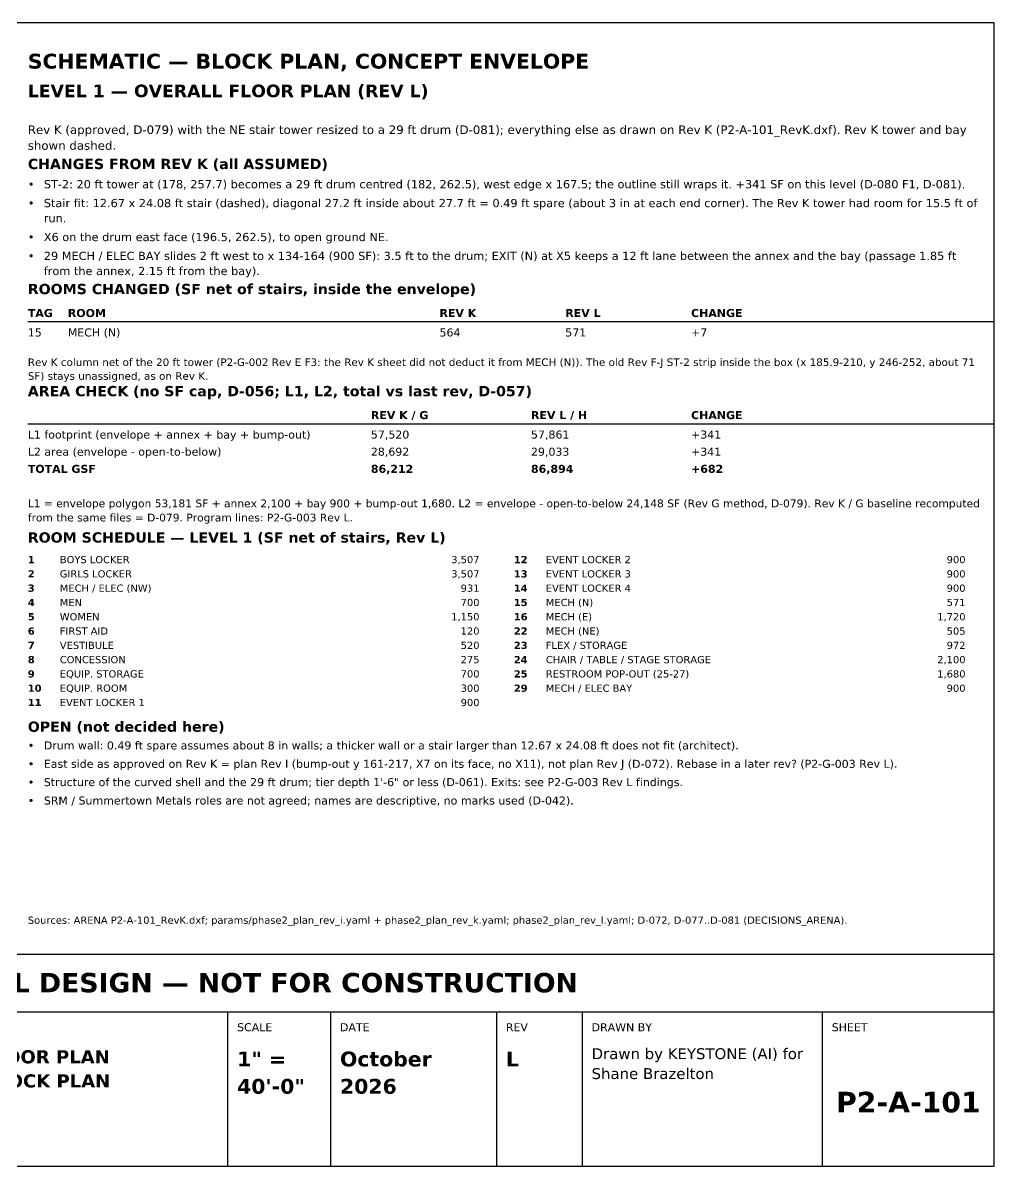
# Model space of a CAD drawing. Header units: inches. Extents: x 0.5 to 16.5, y 0.5 to 10.5.
# Drawn here: x 8.01 to 16.5, y 0.5 to 10.5 of the extents above; entities that cross this region are included whole.
import ezdxf
from ezdxf.enums import TextEntityAlignment as Align

# ---------------------------------------------------------------- set-up
doc = ezdxf.new("R2010")
doc.units = ezdxf.units.IN
doc.header["$MEASUREMENT"] = 0
doc.layers.add('A-ANNO-TEXT', color=7, linetype='Continuous')
doc.layers.add('G-ANNO-TTLB', color=7, linetype='Continuous')
doc.styles.add('KS-BOLD', font='DejaVuSans-Bold.ttf')
doc.styles.add('KS-REG', font='DejaVuSans.ttf')

msp = doc.modelspace()

# ---------------------------------------------------------------- linework, layer by layer
at = {"layer": 'A-ANNO-TEXT'}
for p, q in [((8.05, 7.887), (16.5, 7.887)), ((8.05, 6.994), (16.5, 6.994))]:
    msp.add_line(p, q, dxfattribs=at)
at = {"layer": 'G-ANNO-TTLB'}
for p, q in [((0.5, 1.85), (16.5, 1.85)), ((9.8, 0.5), (9.8, 1.85)), ((10.7, 0.5), (10.7, 1.85)), ((12.15, 0.5), (12.15, 1.85)), ((12.9, 0.5), (12.9, 1.85)), ((15, 0.5), (15, 1.85))]:
    msp.add_line(p, q, dxfattribs=at)
for points in [[(0.5, 0.5), (16.5, 0.5), (16.5, 10.5), (0.5, 10.5)], [(0.5, 1.85), (16.5, 1.85), (16.5, 2.35), (0.5, 2.35)]]:
    msp.add_lwpolyline(points, close=True, dxfattribs=at)

# ---------------------------------------------------------------- texts
at = {"layer": 'A-ANNO-TEXT'}
for s, height, style, p in [('SCHEMATIC — BLOCK PLAN, CONCEPT ENVELOPE', 0.13, 'KS-BOLD', (8.05, 10.1)), ('LEVEL 1 — OVERALL FLOOR PLAN (REV L)', 0.11, 'KS-BOLD', (8.05, 9.85)), ('Rev K (approved, D-079) with the NE stair tower resized to a 29 ft drum (D-081); everything else as drawn on Rev K (P2-A-101_RevK.dxf). Rev K tower and bay', 0.075, 'KS-REG', (8.05, 9.528)), ('shown dashed.', 0.075, 'KS-REG', (8.05, 9.39)), ('CHANGES FROM REV K (all ASSUMED)', 0.09, 'KS-BOLD', (8.05, 9.221)), ('•', 0.072, 'KS-REG', (8.05, 9.053)), ('ST-2: 20 ft tower at (178, 257.7) becomes a 29 ft drum centred (182, 262.5), west edge x 167.5; the outline still wraps it. +341 SF on this level (D-080 F1, D-081).', 0.072, 'KS-REG', (8.19, 9.053)), ('•', 0.072, 'KS-REG', (8.05, 8.888)), ('Stair fit: 12.67 x 24.08 ft stair (dashed), diagonal 27.2 ft inside about 27.7 ft = 0.49 ft spare (about 3 in at each end corner). The Rev K tower had room for 15.5 ft of', 0.072, 'KS-REG', (8.19, 8.888)), ('run.', 0.072, 'KS-REG', (8.19, 8.756)), ('•', 0.072, 'KS-REG', (8.05, 8.591)), ('X6 on the drum east face (196.5, 262.5), to open ground NE.', 0.072, 'KS-REG', (8.19, 8.591)), ('29 MECH / ELEC BAY slides 2 ft west to x 134-164 (900 SF): 3.5 ft to the drum; EXIT (N) at X5 keeps a 12 ft lane between the annex and the bay (passage 1.85 ft', 0.072, 'KS-REG', (8.19, 8.426)), ('•', 0.072, 'KS-REG', (8.05, 8.426)), ('from the annex, 2.15 ft from the bay).', 0.072, 'KS-REG', (8.19, 8.294)), ('ROOMS CHANGED (SF net of stairs, inside the envelope)', 0.09, 'KS-BOLD', (8.05, 8.127)), ('TAG', 0.07, 'KS-BOLD', (8.05, 7.927)), ('ROOM', 0.07, 'KS-BOLD', (8.4, 7.927)), ('REV K', 0.07, 'KS-BOLD', (11.65, 7.927)), ('REV L', 0.07, 'KS-BOLD', (12.75, 7.927)), ('CHANGE', 0.07, 'KS-BOLD', (13.85, 7.927)), ('15', 0.07, 'KS-REG', (8.05, 7.757)), ('MECH (N)', 0.07, 'KS-REG', (8.4, 7.757)), ('564', 0.07, 'KS-REG', (11.65, 7.757)), ('571', 0.07, 'KS-REG', (12.75, 7.757)), ('+7', 0.07, 'KS-REG', (13.85, 7.757)), ('Rev K column net of the 20 ft tower (P2-G-002 Rev E F3: the Rev K sheet did not deduct it from MECH (N)). The old Rev F-J ST-2 strip inside the box (x 185.9-210, y 246-252, about 71', 0.066, 'KS-REG', (8.05, 7.499)), ('SF) stays unassigned, as on Rev K.', 0.066, 'KS-REG', (8.05, 7.378)), ('AREA CHECK (no SF cap, D-056; L1, L2, total vs last rev, D-057)', 0.09, 'KS-BOLD', (8.05, 7.234)), ('REV K / G', 0.07, 'KS-BOLD', (11.05, 7.034)), ('REV L / H', 0.07, 'KS-BOLD', (12.45, 7.034)), ('CHANGE', 0.07, 'KS-BOLD', (13.85, 7.034)), ('L1 footprint (envelope + annex + bay + bump-out)', 0.07, 'KS-REG', (8.05, 6.864)), ('57,520', 0.07, 'KS-REG', (11.05, 6.864)), ('57,861', 0.07, 'KS-REG', (12.45, 6.864)), ('+341', 0.07, 'KS-REG', (13.85, 6.864)), ('L2 area (envelope - open-to-below)', 0.07, 'KS-REG', (8.05, 6.714)), ('28,692', 0.07, 'KS-REG', (11.05, 6.714)), ('29,033', 0.07, 'KS-REG', (12.45, 6.714)), ('+341', 0.07, 'KS-REG', (13.85, 6.714)), ('TOTAL GSF', 0.07, 'KS-BOLD', (8.05, 6.564)), ('86,212', 0.07, 'KS-BOLD', (11.05, 6.564)), ('86,894', 0.07, 'KS-BOLD', (12.45, 6.564)), ('+682', 0.07, 'KS-BOLD', (13.85, 6.564)), ('L1 = envelope polygon 53,181 SF + annex 2,100 + bay 900 + bump-out 1,680. L2 = envelope - open-to-below 24,148 SF (Rev G method, D-079). Rev K / G baseline recomputed', 0.068, 'KS-REG', (8.05, 6.263)), ('from the same files = D-079. Program lines: P2-G-003 Rev L.', 0.068, 'KS-REG', (8.05, 6.139)), ('ROOM SCHEDULE — LEVEL 1 (SF net of stairs, Rev L)', 0.09, 'KS-BOLD', (8.05, 5.954)), ('1', 0.063, 'KS-BOLD', (8.05, 5.774)), ('BOYS LOCKER', 0.063, 'KS-REG', (8.33, 5.774)), ('12', 0.063, 'KS-BOLD', (12.3, 5.774)), ('EVENT LOCKER 2', 0.063, 'KS-REG', (12.58, 5.774)), ('2', 0.063, 'KS-BOLD', (8.05, 5.649)), ('GIRLS LOCKER', 0.063, 'KS-REG', (8.33, 5.649)), ('13', 0.063, 'KS-BOLD', (12.3, 5.649)), ('EVENT LOCKER 3', 0.063, 'KS-REG', (12.58, 5.649)), ('3', 0.063, 'KS-BOLD', (8.05, 5.524)), ('MECH / ELEC (NW)', 0.063, 'KS-REG', (8.33, 5.524)), ('14', 0.063, 'KS-BOLD', (12.3, 5.524)), ('EVENT LOCKER 4', 0.063, 'KS-REG', (12.58, 5.524)), ('4', 0.063, 'KS-BOLD', (8.05, 5.399)), ('MEN', 0.063, 'KS-REG', (8.33, 5.399)), ('15', 0.063, 'KS-BOLD', (12.3, 5.399)), ('MECH (N)', 0.063, 'KS-REG', (12.58, 5.399)), ('5', 0.063, 'KS-BOLD', (8.05, 5.274)), ('WOMEN', 0.063, 'KS-REG', (8.33, 5.274)), ('16', 0.063, 'KS-BOLD', (12.3, 5.274)), ('MECH (E)', 0.063, 'KS-REG', (12.58, 5.274)), ('6', 0.063, 'KS-BOLD', (8.05, 5.149)), ('FIRST AID', 0.063, 'KS-REG', (8.33, 5.149)), ('22', 0.063, 'KS-BOLD', (12.3, 5.149)), ('MECH (NE)', 0.063, 'KS-REG', (12.58, 5.149)), ('7', 0.063, 'KS-BOLD', (8.05, 5.024)), ('VESTIBULE', 0.063, 'KS-REG', (8.33, 5.024)), ('23', 0.063, 'KS-BOLD', (12.3, 5.024)), ('FLEX / STORAGE', 0.063, 'KS-REG', (12.58, 5.024)), ('8', 0.063, 'KS-BOLD', (8.05, 4.899)), ('CONCESSION', 0.063, 'KS-REG', (8.33, 4.899)), ('24', 0.063, 'KS-BOLD', (12.3, 4.899)), ('CHAIR / TABLE / STAGE STORAGE', 0.063, 'KS-REG', (12.58, 4.899)), ('9', 0.063, 'KS-BOLD', (8.05, 4.774)), ('EQUIP. STORAGE', 0.063, 'KS-REG', (8.33, 4.774)), ('25', 0.063, 'KS-BOLD', (12.3, 4.774)), ('RESTROOM POP-OUT (25-27)', 0.063, 'KS-REG', (12.58, 4.774)), ('10', 0.063, 'KS-BOLD', (8.05, 4.649)), ('EQUIP. ROOM', 0.063, 'KS-REG', (8.33, 4.649)), ('29', 0.063, 'KS-BOLD', (12.3, 4.649)), ('MECH / ELEC BAY', 0.063, 'KS-REG', (12.58, 4.649)), ('11', 0.063, 'KS-BOLD', (8.05, 4.524)), ('EVENT LOCKER 1', 0.063, 'KS-REG', (8.33, 4.524)), ('OPEN (not decided here)', 0.09, 'KS-BOLD', (8.05, 4.299)), ('Drum wall: 0.49 ft spare assumes about 8 in walls; a thicker wall or a stair larger than 12.67 x 24.08 ft does not fit (architect).', 0.07, 'KS-REG', (8.19, 4.145)), ('•', 0.07, 'KS-REG', (8.05, 4.145)), ('•', 0.07, 'KS-REG', (8.05, 3.984)), ('East side as approved on Rev K = plan Rev I (bump-out y 161-217, X7 on its face, no X11), not plan Rev J (D-072). Rebase in a later rev? (P2-G-003 Rev L).', 0.07, 'KS-REG', (8.19, 3.984)), ('•', 0.07, 'KS-REG', (8.05, 3.824)), ('Structure of the curved shell and the 29 ft drum; tier depth 1\'-6" or less (D-061). Exits: see P2-G-003 Rev L findings.', 0.07, 'KS-REG', (8.19, 3.824)), ('•', 0.07, 'KS-REG', (8.05, 3.663)), ('SRM / Summertown Metals roles are not agreed; names are descriptive, no marks used (D-042).', 0.07, 'KS-REG', (8.19, 3.663)), ('Sources: ARENA P2-A-101_RevK.dxf; params/phase2_plan_rev_i.yaml + phase2_plan_rev_k.yaml; phase2_plan_rev_l.yaml; D-072, D-077..D-081 (DECISIONS_ARENA).', 0.063, 'KS-REG', (8.05, 2.62))]:
    msp.add_text(s, height=height, dxfattribs=dict(at, style=style)).set_placement(p)
at = {"layer": 'A-ANNO-TEXT', "style": 'KS-REG'}
for s, p in [('3,507', (12, 5.774)), ('900', (16.25, 5.774)), ('3,507', (12, 5.649)), ('900', (16.25, 5.649)), ('931', (12, 5.524)), ('900', (16.25, 5.524)), ('700', (12, 5.399)), ('571', (16.25, 5.399)), ('1,150', (12, 5.274)), ('1,720', (16.25, 5.274)), ('120', (12, 5.149)), ('505', (16.25, 5.149)), ('520', (12, 5.024)), ('972', (16.25, 5.024)), ('275', (12, 4.899)), ('2,100', (16.25, 4.899)), ('700', (12, 4.774)), ('1,680', (16.25, 4.774)), ('300', (12, 4.649)), ('900', (16.25, 4.649)), ('900', (12, 4.524))]:
    msp.add_text(s, height=0.063, dxfattribs=at).set_placement(p, align=Align.RIGHT)
at = {"layer": 'G-ANNO-TTLB', "style": 'KS-BOLD'}
for s, height, p in [('PRELIMINARY — CONCEPTUAL DESIGN — NOT FOR CONSTRUCTION', 0.17, (8.5, 2.02)), ('P2-A-101', 0.18, (15.75, 0.97))]:
    msp.add_text(s, height=height, dxfattribs=at).set_placement(p, align=Align.CENTER)
at = {"layer": 'G-ANNO-TTLB'}
for s, height, style, p in [('SCALE', 0.07, 'KS-REG', (9.88, 1.68)), ('DATE', 0.07, 'KS-REG', (10.78, 1.68)), ('REV', 0.07, 'KS-REG', (12.23, 1.68)), ('DRAWN BY', 0.07, 'KS-REG', (12.98, 1.68)), ('SHEET', 0.07, 'KS-REG', (15.08, 1.68)), ('OVERALL FLOOR PLAN', 0.115, 'KS-BOLD', (6.78, 1.399)), ('1" =', 0.13, 'KS-BOLD', (9.88, 1.372)), ('October', 0.13, 'KS-BOLD', (10.78, 1.372)), ('L', 0.13, 'KS-BOLD', (12.23, 1.372)), ('Drawn by KEYSTONE (AI) for', 0.095, 'KS-REG', (12.98, 1.436)), ('LEVEL 1 · BLOCK PLAN', 0.115, 'KS-BOLD', (6.78, 1.188)), ('Shane Brazelton', 0.095, 'KS-REG', (12.98, 1.262)), ('40\'-0"', 0.13, 'KS-BOLD', (9.88, 1.133)), ('2026', 0.13, 'KS-BOLD', (10.78, 1.133))]:
    msp.add_text(s, height=height, dxfattribs=dict(at, style=style)).set_placement(p)

doc.saveas('drawing.dxf')
